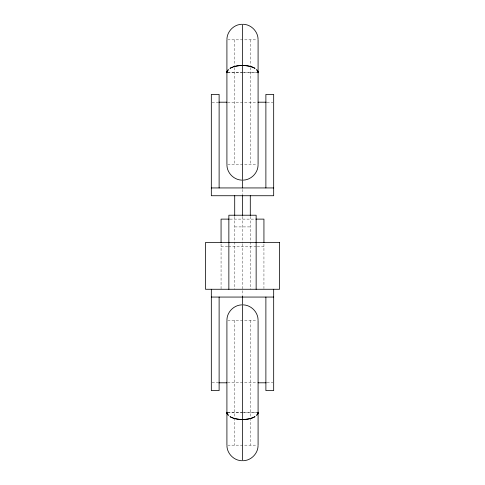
<?xml version="1.0" encoding="UTF-8"?>
<svg xmlns="http://www.w3.org/2000/svg" width="485" height="485" viewBox="0 0 485 485"><rect width="100%" height="100%" fill="white"/><g stroke="black" fill="none" stroke-linecap="round" stroke-linejoin="round"><path stroke-width="0.36" stroke-dasharray="2.42 1.82" d="M227.653 39.837L257.347 39.837M227.653 72.526L243.24 72.526M243.985 72.526L257.347 72.526M227.653 72.798L241.76 72.798M242.5 72.798L257.347 72.798M212.066 102.196L218.001 102.196M227.617 102.196L257.383 102.196M266.999 102.196L272.934 102.196M227.653 164.554L257.347 164.554M229.932 219.117L255.068 219.117M234.704 226.913L250.296 226.913M221.063 246.398L227.72 246.398M228.453 246.398L256.547 246.398M257.28 246.398L263.937 246.398M227.653 320.446L257.347 320.446M212.066 382.804L218.001 382.804M227.617 382.804L257.383 382.804M266.999 382.804L272.934 382.804M227.653 412.201L241.76 412.201M242.5 412.201L257.347 412.201M227.653 412.474L243.24 412.474M243.985 412.474L257.347 412.474M227.653 445.163L257.347 445.163M263.937 244.01L263.937 288.514M250.296 39.837L250.296 66.93M250.296 67.554L250.296 164.554M250.296 216.516L250.296 289.266M250.296 320.446L250.296 417.446M250.296 418.07L250.296 445.163M242.5 189.453L242.5 194.758M242.5 216.516L242.5 243.258M242.5 244.016L242.5 295.547M234.704 39.837L234.704 66.93M234.704 67.554L234.704 164.554M234.704 216.516L234.704 289.266M234.704 320.446L234.704 417.446M234.704 418.07L234.704 445.163M221.063 244.01L221.063 289.266"/><path stroke-width="0.73" d="M226.913 72.526L226.931 72.186M258.068 412.814L258.087 412.474M226.931 39.152C227.101 31.349 233.934 24.48 241.736 24.268M226.931 319.761C227.101 311.958 233.934 305.089 241.736 304.877M258.068 165.239C257.899 173.042 251.066 179.911 243.264 180.123M258.068 445.848C257.899 453.651 251.066 460.52 243.264 460.732M226.931 72.18L227.077 71.501M258.068 412.82L257.923 413.499M227.077 71.495L228.405 69.658A15.587 7.348 0 0 0 226.913 72.798M257.923 413.505L256.595 415.342A15.587 7.348 0 0 0 258.087 412.201M218.747 102.196L226.913 102.196M258.087 102.196L266.253 102.196M211.321 187.938L273.679 187.938M229.193 219.117L221.063 219.117L221.063 242.5M255.807 219.117L263.937 219.117L263.937 242.5M211.321 297.062L273.679 297.062M218.747 382.804L226.913 382.804M258.087 382.804L266.253 382.804M243.264 24.268C251.066 24.48 257.899 31.349 258.068 39.152M241.736 180.123C233.934 179.911 227.101 173.042 226.931 165.239M243.264 304.877C251.066 305.089 257.899 311.958 258.068 319.761M241.736 460.732C233.934 460.52 227.101 453.651 226.931 445.848M233.212 418.106L233.837 418.306A15.587 7.348 0 0 0 251.163 418.306L252.388 417.882A15.587 7.348 0 0 0 255.019 416.579L255.019 416.651A15.587 7.008 0 0 1 233.218 418.106M257.923 71.495L256.595 69.658A15.587 7.348 0 0 1 258.087 72.798M227.077 413.505L228.405 415.342A15.587 7.348 0 0 1 226.913 412.201M257.923 71.501L258.068 72.18M227.077 413.499L226.931 412.82M258.068 72.186L258.087 72.526M226.913 412.474L226.931 412.814M273.679 289.266L273.679 390.601L265.883 390.601L265.883 297.062M265.883 187.938L265.883 94.399L273.679 94.399L273.679 195.734L211.321 195.734L211.321 94.399L219.117 94.399L219.117 187.938M258.087 39.837L258.087 164.554M258.087 320.446L258.087 445.163M256.141 289.266L256.141 215.219L228.859 215.219L228.859 289.266M250.296 195.734L250.296 215.776M242.5 24.25L242.5 187.938M242.5 195.734L242.5 215.776M242.5 296.305L242.5 460.75M234.704 195.734L234.704 215.776M232.612 417.882L232.612 417.894A15.587 7.348 0 0 1 229.981 416.579L229.981 416.651A15.587 7.008 0 0 0 232.618 417.894M226.913 39.837L226.913 164.554M226.913 320.446L226.913 445.163M219.117 297.062L219.117 390.601L211.321 390.601L211.321 289.266M233.837 66.694L233.212 66.894A15.587 7.008 0 0 1 255.013 68.349L255.019 68.421A15.587 7.348 0 0 0 252.388 67.118L251.163 66.694A15.587 7.348 0 0 0 233.837 66.694M279.524 242.5L205.476 242.5L205.476 289.266L279.524 289.266L279.524 242.5M232.612 67.118L232.612 67.106A15.587 7.008 0 0 0 229.981 68.349L229.981 68.421A15.587 7.348 0 0 1 232.612 67.118"/></g></svg>
